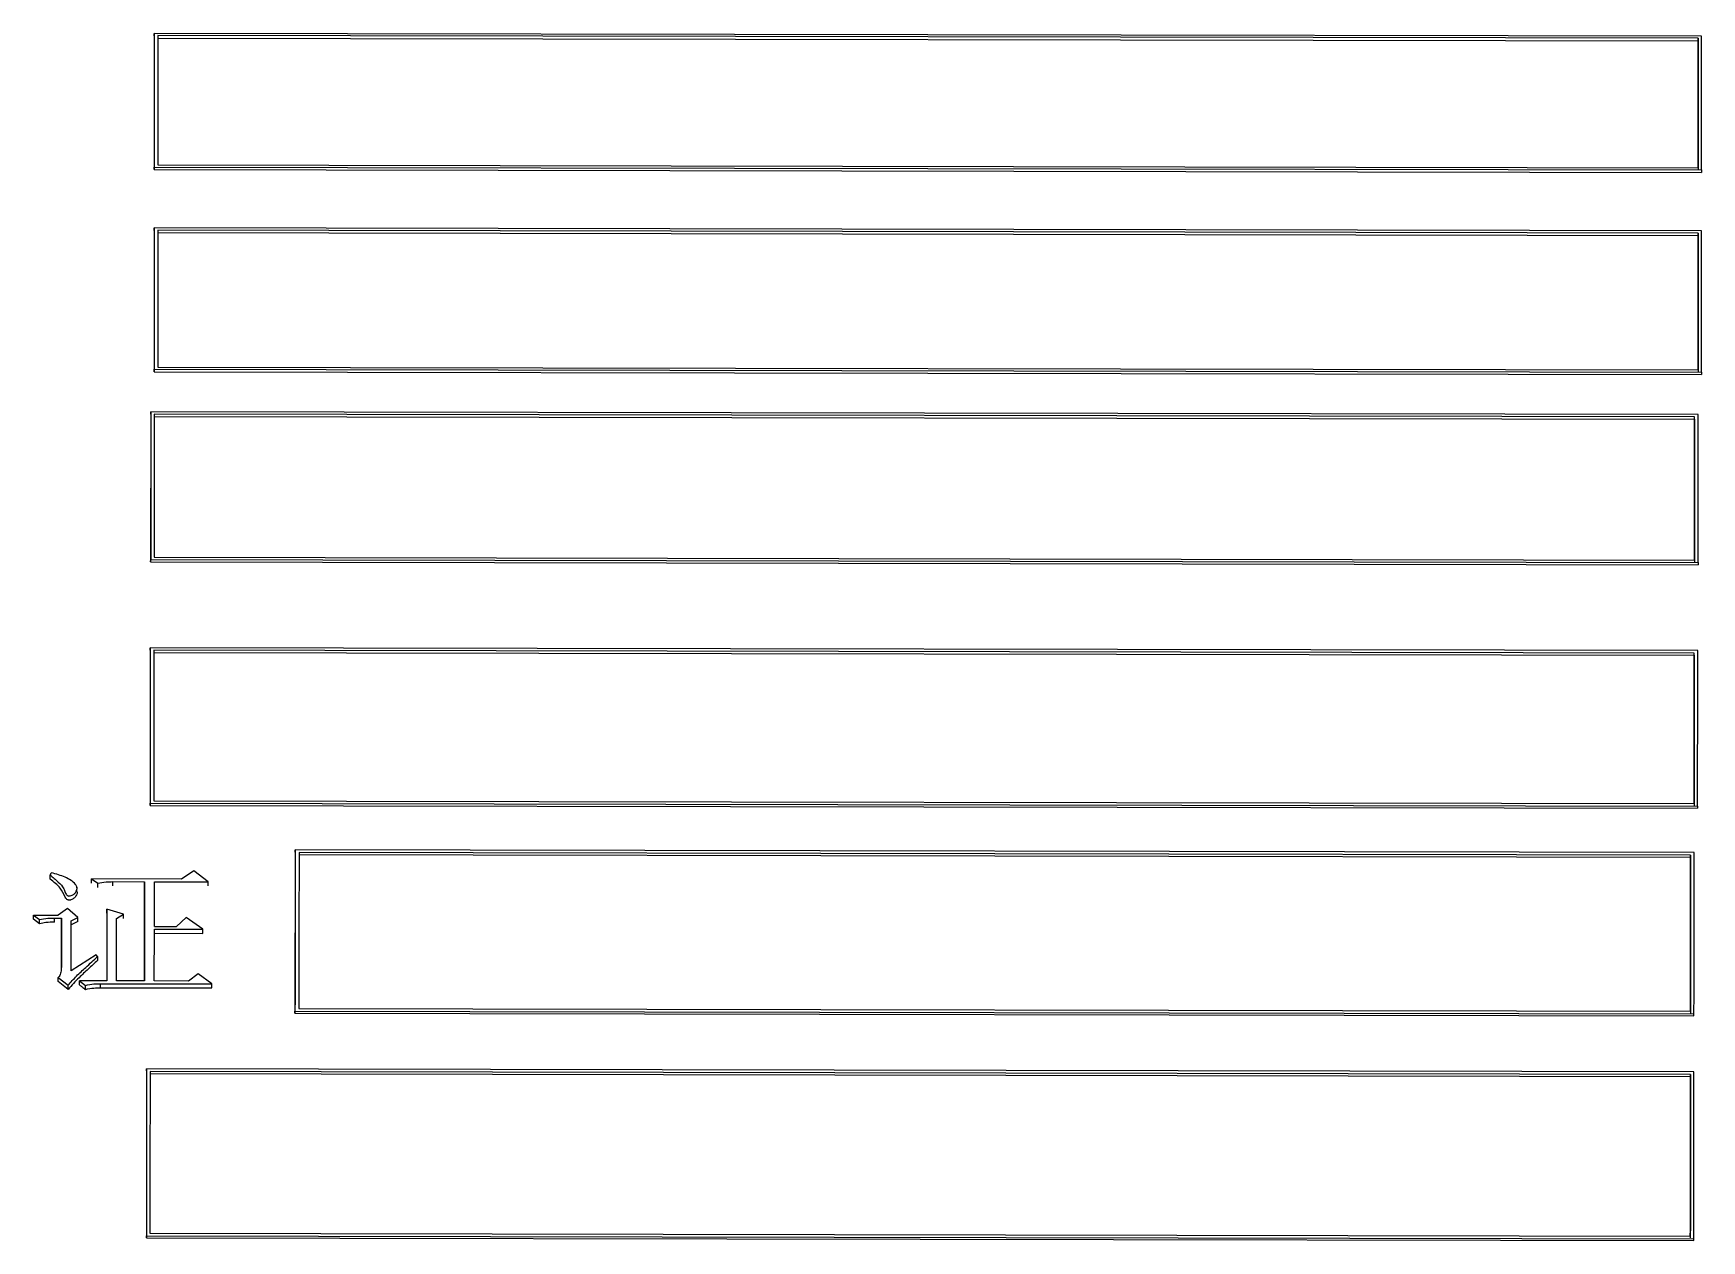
# Model space of a CAD drawing. Header units: millimetres. Extents: x 2451 to 4400, y 944 to 2322.
# Drawn here: x 2903.49 to 2927.36, y 2074.14 to 2091.41 of the extents above; entities that cross this region are included whole.
import ezdxf

# ---------------------------------------------------------------- set-up
doc = ezdxf.new("R2010")
doc.units = ezdxf.units.MM

msp = doc.modelspace()

# ---------------------------------------------------------------- linework, layer by layer
at = {"color": 7, "linetype": 'Continuous', "lineweight": 25}
for p, q in [((2927.357, 2091.367), (2905.224, 2091.408)), ((2905.224, 2091.37), (2905.224, 2089.46)), ((2927.307, 2091.338), (2905.274, 2091.378)), ((2905.274, 2091.341), (2927.306, 2091.3)), ((2927.307, 2091.338), (2927.306, 2091.3)), ((2905.224, 2089.46), (2905.224, 2089.496)), ((2905.224, 2089.496), (2927.357, 2089.455)), ((2905.224, 2089.46), (2927.357, 2089.419)), ((2905.274, 2089.527), (2927.307, 2089.486)), ((2927.357, 2089.455), (2927.357, 2089.419)), ((2927.357, 2088.583), (2905.224, 2088.624)), ((2905.224, 2088.589), (2905.223, 2086.568)), ((2927.307, 2088.552), (2905.274, 2088.593)), ((2905.274, 2088.557), (2927.306, 2088.516)), ((2927.307, 2088.552), (2927.306, 2088.516)), ((2905.223, 2086.602), (2927.356, 2086.561)), ((2905.223, 2086.568), (2905.223, 2086.602)), ((2905.223, 2086.568), (2927.356, 2086.527)), ((2905.273, 2086.634), (2927.306, 2086.594)), ((2927.356, 2086.561), (2927.356, 2086.527)), ((2927.306, 2085.954), (2905.173, 2085.995)), ((2905.173, 2085.961), (2905.172, 2083.846)), ((2927.256, 2085.921), (2905.223, 2085.962)), ((2905.223, 2085.928), (2927.256, 2085.887)), ((2927.256, 2085.887), (2927.256, 2085.921)), ((2905.172, 2083.846), (2905.173, 2083.879)), ((2905.172, 2083.846), (2927.305, 2083.805)), ((2905.173, 2083.879), (2927.306, 2083.838)), ((2905.223, 2083.913), (2927.256, 2083.872)), ((2927.306, 2083.838), (2927.305, 2083.805)), ((2905.167, 2082.586), (2905.166, 2080.363)), ((2927.3, 2082.577), (2905.167, 2082.618)), ((2927.25, 2082.543), (2905.217, 2082.583)), ((2905.217, 2082.551), (2927.25, 2082.511)), ((2927.25, 2082.511), (2927.25, 2082.543)), ((2905.166, 2080.394), (2927.299, 2080.353)), ((2905.166, 2080.363), (2905.166, 2080.394)), ((2905.166, 2080.363), (2927.299, 2080.322)), ((2905.216, 2080.429), (2927.249, 2080.389)), ((2927.299, 2080.353), (2927.299, 2080.322)), ((2907.239, 2079.695), (2907.237, 2077.39)), ((2907.239, 2079.695), (2907.239, 2079.725)), ((2927.249, 2079.689), (2907.239, 2079.725)), ((2927.199, 2079.653), (2907.295, 2079.689)), ((2907.295, 2079.659), (2927.199, 2079.623)), ((2927.199, 2079.653), (2927.199, 2079.623)), ((2903.733, 2079.308), (2903.734, 2079.368)), ((2904.328, 2079.312), (2904.415, 2079.249)), ((2905.616, 2079.309), (2904.328, 2079.312)), ((2904.328, 2079.252), (2904.328, 2079.312)), ((2905.789, 2079.427), (2905.616, 2079.309)), ((2905.994, 2079.269), (2905.789, 2079.427)), ((2904.118, 2079.185), (2904.118, 2079.193)), ((2904.118, 2079.133), (2904.118, 2079.163)), ((2904.415, 2079.189), (2904.415, 2079.249)), ((2904.631, 2079.272), (2905.086, 2079.271)), ((2904.631, 2079.212), (2904.631, 2079.272)), ((2905.086, 2079.271), (2905.085, 2077.851)), ((2905.085, 2077.851), (2905.085, 2079.211)), ((2905.226, 2079.271), (2905.994, 2079.269)), ((2905.226, 2078.631), (2905.226, 2079.271)), ((2903.982, 2078.887), (2903.852, 2078.792)), ((2904.133, 2078.76), (2903.982, 2078.887)), ((2904.545, 2078.878), (2904.544, 2077.852)), ((2904.782, 2078.806), (2904.545, 2078.878)), ((2903.495, 2078.793), (2903.582, 2078.729)), ((2903.495, 2078.793), (2903.852, 2078.792)), ((2903.495, 2078.734), (2903.495, 2078.793)), ((2903.581, 2078.67), (2903.495, 2078.734)), ((2903.798, 2078.752), (2903.895, 2078.752)), ((2903.798, 2078.694), (2903.798, 2078.752)), ((2903.895, 2078.752), (2903.895, 2078.045)), ((2903.895, 2078.042), (2903.895, 2078.693)), ((2904.036, 2078.712), (2904.133, 2078.76)), ((2904.036, 2077.997), (2904.036, 2078.712)), ((2904.133, 2078.701), (2904.036, 2078.654)), ((2904.544, 2078.819), (2904.544, 2077.852)), ((2904.685, 2078.743), (2904.782, 2078.806)), ((2904.685, 2077.852), (2904.685, 2078.743)), ((2905.226, 2078.631), (2905.54, 2078.63)), ((2905.68, 2078.757), (2905.54, 2078.63)), ((2905.918, 2078.59), (2905.68, 2078.757)), ((2905.225, 2077.851), (2905.226, 2078.591)), ((2905.226, 2078.591), (2905.918, 2078.59)), ((2905.226, 2078.533), (2905.918, 2078.531)), ((2904.393, 2078.227), (2904.036, 2077.997)), ((2904.414, 2078.203), (2904.393, 2078.227)), ((2904.414, 2078.203), (2904.414, 2078.145)), ((2903.852, 2077.901), (2903.992, 2077.789)), ((2905.853, 2077.953), (2905.712, 2077.85)), ((2906.047, 2077.809), (2905.853, 2077.953)), ((2903.992, 2077.731), (2903.851, 2077.843)), ((2903.992, 2077.731), (2903.992, 2077.789)), ((2904.154, 2077.853), (2904.241, 2077.788)), ((2904.544, 2077.852), (2904.154, 2077.853)), ((2904.154, 2077.795), (2904.154, 2077.853)), ((2904.241, 2077.731), (2904.241, 2077.788)), ((2904.457, 2077.812), (2906.047, 2077.809)), ((2904.457, 2077.754), (2904.457, 2077.812)), ((2904.457, 2077.754), (2906.047, 2077.751)), ((2905.085, 2077.851), (2904.685, 2077.852)), ((2905.712, 2077.85), (2905.225, 2077.851)), ((2907.237, 2077.39), (2907.237, 2077.418)), ((2907.237, 2077.418), (2927.247, 2077.382)), ((2907.293, 2077.455), (2927.197, 2077.419)), ((2907.237, 2077.39), (2927.247, 2077.353)), ((2905.114, 2076.563), (2905.112, 2074.177)), ((2905.114, 2076.564), (2905.114, 2076.592)), ((2927.247, 2076.551), (2905.114, 2076.592)), ((2927.197, 2076.514), (2905.164, 2076.554)), ((2905.164, 2076.526), (2927.197, 2076.486)), ((2927.197, 2076.514), (2927.197, 2076.486)), ((2905.112, 2074.177), (2905.112, 2074.204)), ((2905.112, 2074.204), (2927.245, 2074.163)), ((2905.112, 2074.177), (2927.245, 2074.136)), ((2905.162, 2074.242), (2927.195, 2074.202))]:
    msp.add_line(p, q, dxfattribs=at)
at = {"color": 7, "linetype": 'Continuous', "lineweight": 25, "flags": 128}
for points in [[(2905.224, 2091.371), (2905.224, 2091.392), (2905.224, 2091.408)], [(2905.224, 2088.589), (2905.224, 2088.608), (2905.224, 2088.624)], [(2905.173, 2085.961), (2905.173, 2085.98), (2905.173, 2085.995)], [(2905.167, 2082.586), (2905.167, 2082.604), (2905.167, 2082.618)], [(2905.085, 2079.211), (2905.086, 2079.245), (2905.086, 2079.271)], [(2905.994, 2079.21), (2905.994, 2079.243), (2905.994, 2079.269)], [(2904.544, 2078.819), (2904.544, 2078.852), (2904.545, 2078.878)], [(2903.581, 2078.67), (2903.582, 2078.7), (2903.582, 2078.729)], [(2903.895, 2078.693), (2903.895, 2078.726), (2903.895, 2078.752)], [(2904.133, 2078.701), (2904.133, 2078.734), (2904.133, 2078.76)], [(2904.782, 2078.747), (2904.782, 2078.78), (2904.782, 2078.806)], [(2905.918, 2078.531), (2905.918, 2078.564), (2905.918, 2078.59)], [(2903.851, 2077.843), (2903.851, 2077.858), (2903.852, 2077.873), (2903.852, 2077.901)], [(2906.047, 2077.751), (2906.047, 2077.784), (2906.047, 2077.809)], [(2927.247, 2077.353), (2927.247, 2077.369), (2927.247, 2077.382)], [(2927.245, 2074.137), (2927.245, 2074.151), (2927.245, 2074.163)]]:
    msp.add_lwpolyline(points, dxfattribs=at)
at = {"color": 7, "linetype": 'Continuous', "lineweight": 25}
for points, knots in [([(2905.224, 2091.408), (2905.224, 2091.22), (2905.224, 2090.844), (2905.224, 2090.208), (2905.224, 2089.755), (2905.224, 2089.496)], [0, 0, 0, 0, 0.300081, 0.600162, 1, 1, 1, 1]), ([(2905.274, 2091.378), (2905.274, 2091.19), (2905.274, 2090.814), (2905.274, 2090.198), (2905.274, 2089.765), (2905.274, 2089.527)], [0, 0, 0, 0, 0.309921, 0.619841, 1, 1, 1, 1]), ([(2927.306, 2091.3), (2927.306, 2090.96), (2927.307, 2090.352), (2927.307, 2089.725), (2927.307, 2089.45)], [0, 0, 0, 0, 0.5599989, 1, 1, 1, 1]), ([(2927.307, 2089.486), (2927.307, 2089.681), (2927.307, 2090.069), (2927.307, 2090.687), (2927.307, 2091.107), (2927.307, 2091.338)], [0, 0, 0, 0, 0.309921, 0.619843, 1, 1, 1, 1]), ([(2927.357, 2089.455), (2927.357, 2089.65), (2927.357, 2090.039), (2927.357, 2090.677), (2927.357, 2091.117), (2927.357, 2091.367)], [0, 0, 0, 0, 0.300082, 0.600163, 1, 1, 1, 1]), ([(2905.224, 2088.624), (2905.224, 2088.425), (2905.224, 2088.026), (2905.224, 2087.353), (2905.223, 2086.875), (2905.223, 2086.602)], [0, 0, 0, 0, 0.300081, 0.600162, 1, 1, 1, 1]), ([(2905.274, 2088.593), (2905.274, 2088.393), (2905.274, 2087.994), (2905.274, 2087.342), (2905.273, 2086.886), (2905.273, 2086.634)], [0, 0, 0, 0, 0.309921, 0.619841, 1, 1, 1, 1]), ([(2927.306, 2086.594), (2927.306, 2086.799), (2927.306, 2087.209), (2927.307, 2087.863), (2927.307, 2088.307), (2927.307, 2088.552)], [0, 0, 0, 0, 0.309921, 0.619843, 1, 1, 1, 1]), ([(2927.306, 2088.516), (2927.306, 2088.155), (2927.306, 2087.511), (2927.306, 2086.85), (2927.306, 2086.559)], [0, 0, 0, 0, 0.5599989, 1, 1, 1, 1]), ([(2927.356, 2086.561), (2927.356, 2086.766), (2927.356, 2087.177), (2927.357, 2087.852), (2927.357, 2088.318), (2927.357, 2088.583)], [0, 0, 0, 0, 0.300082, 0.600163, 1, 1, 1, 1]), ([(2905.173, 2085.995), (2905.173, 2085.786), (2905.173, 2085.369), (2905.173, 2084.664), (2905.173, 2084.164), (2905.173, 2083.879)], [0, 0, 0, 0, 0.300081, 0.600162, 1, 1, 1, 1]), ([(2905.223, 2085.962), (2905.223, 2085.753), (2905.223, 2085.335), (2905.223, 2084.653), (2905.223, 2084.176), (2905.223, 2083.913)], [0, 0, 0, 0, 0.309921, 0.619841, 1, 1, 1, 1]), ([(2927.256, 2085.887), (2927.256, 2085.509), (2927.256, 2084.835), (2927.256, 2084.143), (2927.255, 2083.839)], [0, 0, 0, 0, 0.559999, 1, 1, 1, 1]), ([(2927.256, 2083.872), (2927.256, 2084.087), (2927.256, 2084.515), (2927.256, 2085.199), (2927.256, 2085.665), (2927.256, 2085.921)], [0, 0, 0, 0, 0.309921, 0.619843, 1, 1, 1, 1]), ([(2927.306, 2083.838), (2927.306, 2084.052), (2927.306, 2084.482), (2927.306, 2085.188), (2927.306, 2085.676), (2927.306, 2085.954)], [0, 0, 0, 0, 0.300082, 0.600163, 1, 1, 1, 1]), ([(2905.167, 2082.618), (2905.167, 2082.398), (2905.167, 2081.959), (2905.167, 2081.218), (2905.166, 2080.693), (2905.166, 2080.394)], [0, 0, 0, 0, 0.300081, 0.600162, 1, 1, 1, 1]), ([(2905.217, 2082.583), (2905.217, 2082.363), (2905.217, 2081.923), (2905.217, 2081.206), (2905.216, 2080.705), (2905.216, 2080.429)], [0, 0, 0, 0, 0.309921, 0.619841, 1, 1, 1, 1]), ([(2927.249, 2080.389), (2927.249, 2080.614), (2927.25, 2081.064), (2927.25, 2081.783), (2927.25, 2082.273), (2927.25, 2082.543)], [0, 0, 0, 0, 0.309921, 0.619843, 1, 1, 1, 1]), ([(2927.25, 2082.511), (2927.25, 2082.113), (2927.25, 2081.403), (2927.249, 2080.678), (2927.249, 2080.358)], [0, 0, 0, 0, 0.559999, 1, 1, 1, 1]), ([(2927.299, 2080.353), (2927.299, 2080.578), (2927.3, 2081.029), (2927.3, 2081.771), (2927.3, 2082.284), (2927.3, 2082.577)], [0, 0, 0, 0, 0.300082, 0.600163, 1, 1, 1, 1]), ([(2907.239, 2079.725), (2907.239, 2079.497), (2907.238, 2079.041), (2907.238, 2078.273), (2907.238, 2077.729), (2907.237, 2077.418)], [0, 0, 0, 0, 0.300081, 0.600162, 1, 1, 1, 1]), ([(2907.295, 2079.689), (2907.295, 2079.461), (2907.294, 2079.004), (2907.294, 2078.26), (2907.294, 2077.741), (2907.293, 2077.455)], [0, 0, 0, 0, 0.3099205, 0.6198411, 1, 1, 1, 1]), ([(2927.197, 2077.419), (2927.198, 2077.652), (2927.198, 2078.118), (2927.198, 2078.864), (2927.199, 2079.372), (2927.199, 2079.653)], [0, 0, 0, 0, 0.309921, 0.619842, 1, 1, 1, 1]), ([(2927.199, 2079.623), (2927.198, 2079.21), (2927.198, 2078.473), (2927.198, 2077.721), (2927.197, 2077.39)], [0, 0, 0, 0, 0.5599989, 1, 1, 1, 1]), ([(2927.247, 2077.382), (2927.248, 2077.615), (2927.248, 2078.082), (2927.248, 2078.852), (2927.249, 2079.384), (2927.249, 2079.689)], [0, 0, 0, 0, 0.300082, 0.600163, 1, 1, 1, 1]), ([(2903.734, 2079.368), (2903.773, 2079.335), (2903.846, 2079.275), (2903.926, 2079.192), (2903.945, 2079.127), (2903.96, 2079.095), (2903.974, 2079.078), (2903.989, 2079.069), (2904.005, 2079.066), (2904.026, 2079.068), (2904.055, 2079.078), (2904.087, 2079.1), (2904.11, 2079.133), (2904.122, 2079.166), (2904.118, 2079.203), (2904.09, 2079.247), (2904.009, 2079.315), (2903.885, 2079.361), (2903.788, 2079.39), (2903.755, 2079.399)], [0, 0, 0, 0, 0.1494431, 0.2740419, 0.3330763, 0.3627542, 0.3851876, 0.3980214, 0.4109849, 0.4260201, 0.4523902, 0.493257, 0.5334961, 0.5728596, 0.6051704, 0.6516819, 0.7292837, 0.9086861, 1, 1, 1, 1]), ([(2903.734, 2079.368), (2903.735, 2079.37), (2903.74, 2079.377), (2903.747, 2079.387), (2903.752, 2079.395), (2903.755, 2079.399)], [0, 0, 0, 0, 0.250151, 0.625182, 1, 1, 1, 1]), ([(2904.117, 2079.133), (2904.119, 2079.124), (2904.122, 2079.101), (2904.105, 2079.066), (2904.077, 2079.032), (2904.043, 2079.014), (2904.016, 2079.007), (2903.998, 2079.007), (2903.982, 2079.013), (2903.964, 2079.028), (2903.934, 2079.086), (2903.883, 2079.195), (2903.787, 2079.268), (2903.733, 2079.308)], [0, 0, 0, 0, 0.051982, 0.123338, 0.198417, 0.271009, 0.296918, 0.323098, 0.346096, 0.375678, 0.431852, 0.683343, 1, 1, 1, 1]), ([(2904.415, 2079.249), (2904.455, 2079.256), (2904.526, 2079.27), (2904.599, 2079.271), (2904.631, 2079.272)], [0, 0, 0, 0, 0.558835, 1, 1, 1, 1]), ([(2903.798, 2078.694), (2903.757, 2078.693), (2903.683, 2078.691), (2903.613, 2078.677), (2903.581, 2078.67)], [0, 0, 0, 0, 0.561089, 1, 1, 1, 1]), ([(2903.582, 2078.729), (2903.621, 2078.737), (2903.693, 2078.751), (2903.766, 2078.752), (2903.798, 2078.752)], [0, 0, 0, 0, 0.5588393, 1, 1, 1, 1]), ([(2903.992, 2077.789), (2904.031, 2077.834), (2904.109, 2077.923), (2904.259, 2078.056), (2904.358, 2078.15), (2904.414, 2078.203)], [0, 0, 0, 0, 0.30479, 0.609527, 1, 1, 1, 1]), ([(2904.414, 2078.145), (2904.37, 2078.104), (2904.281, 2078.022), (2904.134, 2077.888), (2904.043, 2077.788), (2903.992, 2077.731)], [0, 0, 0, 0, 0.3048801, 0.6097662, 1, 1, 1, 1]), ([(2903.895, 2078.045), (2903.894, 2078.028), (2903.893, 2078), (2903.885, 2077.962), (2903.873, 2077.93), (2903.859, 2077.911), (2903.852, 2077.901)], [0, 0, 0, 0, 0.3374888, 0.5565362, 0.7768672, 1, 1, 1, 1]), ([(2904.154, 2077.795), (2904.167, 2077.786), (2904.187, 2077.77), (2904.216, 2077.749), (2904.232, 2077.737), (2904.241, 2077.731)], [0, 0, 0, 0, 0.428611, 0.714305, 1, 1, 1, 1]), ([(2904.241, 2077.788), (2904.281, 2077.796), (2904.352, 2077.81), (2904.425, 2077.812), (2904.457, 2077.812)], [0, 0, 0, 0, 0.558835, 1, 1, 1, 1]), ([(2904.241, 2077.731), (2904.28, 2077.739), (2904.352, 2077.753), (2904.425, 2077.754), (2904.457, 2077.754)], [0, 0, 0, 0, 0.5588231, 1, 1, 1, 1]), ([(2905.114, 2076.592), (2905.114, 2076.355), (2905.113, 2075.882), (2905.113, 2075.087), (2905.112, 2074.525), (2905.112, 2074.204)], [0, 0, 0, 0, 0.300081, 0.600162, 1, 1, 1, 1]), ([(2905.164, 2076.554), (2905.164, 2076.317), (2905.163, 2075.844), (2905.163, 2075.074), (2905.163, 2074.538), (2905.162, 2074.242)], [0, 0, 0, 0, 0.3099206, 0.6198411, 1, 1, 1, 1]), ([(2927.195, 2074.202), (2927.195, 2074.443), (2927.196, 2074.925), (2927.196, 2075.696), (2927.197, 2076.223), (2927.197, 2076.514)], [0, 0, 0, 0, 0.3099213, 0.6198426, 1, 1, 1, 1]), ([(2927.197, 2076.486), (2927.196, 2076.058), (2927.196, 2075.294), (2927.195, 2074.517), (2927.195, 2074.175)], [0, 0, 0, 0, 0.559999, 1, 1, 1, 1]), ([(2927.245, 2074.163), (2927.245, 2074.404), (2927.246, 2074.887), (2927.246, 2075.684), (2927.247, 2076.236), (2927.247, 2076.551)], [0, 0, 0, 0, 0.300082, 0.600163, 1, 1, 1, 1])]:
    msp.add_open_spline(points, degree=3, knots=knots, dxfattribs=at)

doc.saveas('drawing.dxf')
